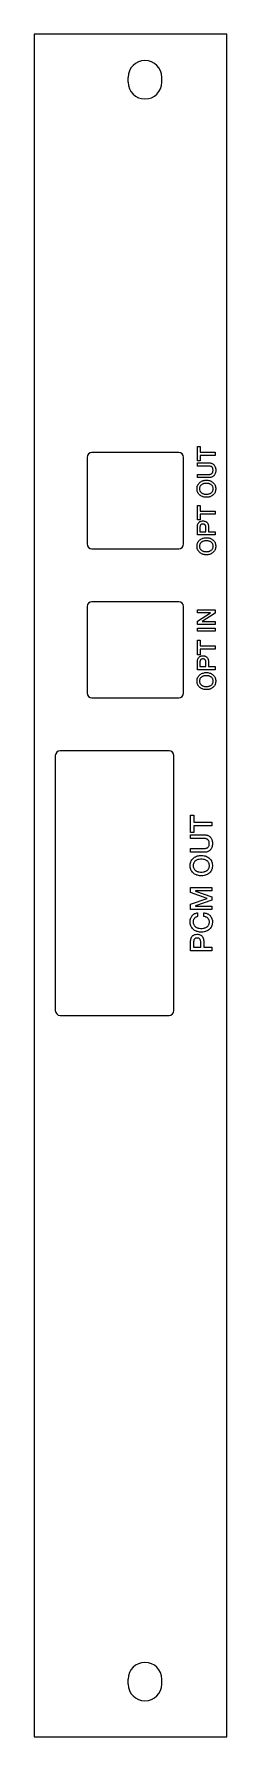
# Model space of a CAD drawing. Header units: millimetres. Extents: x 0 to 20, y 0 to 177.
import ezdxf

# ---------------------------------------------------------------- set-up
doc = ezdxf.new("R2010")
doc.units = ezdxf.units.MM

msp = doc.modelspace()

# ---------------------------------------------------------------- linework, layer by layer
at = {"layer": 'CUTOUTS'}
for p, q in [((5.5, 133), (5.5, 124)), ((15, 133.5), (6, 133.5)), ((15.5, 124), (15.5, 133)), ((6, 123.5), (15, 123.5)), ((5.5, 117.5), (5.5, 108.5)), ((15, 118), (6, 118)), ((15.5, 108.5), (15.5, 117.5)), ((6, 108), (15, 108)), ((2.2, 102), (2.2, 75.5)), ((14, 102.5), (2.7, 102.5)), ((14.5, 75.5), (14.5, 102)), ((2.7, 75), (14, 75))]:
    msp.add_line(p, q, dxfattribs=at)
for centre, start, end in [((6, 133), 90, 180), ((15, 133), 0, 90), ((6, 124), 180, 270), ((15, 124), 270, 360), ((6, 117.5), 90, 180), ((15, 117.5), 0, 90), ((6, 108.5), 180, 270), ((15, 108.5), 270, 360), ((2.7, 102), 90, 180), ((14, 102), 0, 90), ((2.7, 75.5), 180, 270), ((14, 75.5), 270, 360)]:
    msp.add_arc(centre, 0.5, start, end, dxfattribs=at)
at = {"layer": 'HOLES'}
for p, q in [((9.75, 172), (9.75, 172.5)), ((13.25, 172), (13.25, 172.5)), ((9.75, 5.5), (9.75, 6)), ((13.25, 5.5), (13.25, 6))]:
    msp.add_line(p, q, dxfattribs=at)
for centre, start, end in [((11.5, 172.5), 0, 180), ((11.5, 172), 180, 360), ((11.5, 6), 0, 180), ((11.5, 5.5), 180, 360)]:
    msp.add_arc(centre, 1.75, start, end, dxfattribs=at)
at = {"layer": 'OUTLINE'}
for p, q in [((20, 177), (0, 177)), ((0, 177), (0, 0)), ((20, 0), (20, 177)), ((0, 0), (20, 0))]:
    msp.add_line(p, q, dxfattribs=at)
at = {"layer": 'TEXT'}
for points in [[(16.943, 132.624), (16.943, 134.126), (17.225, 134.126), (17.225, 133.536), (18.8, 133.536), (18.8, 133.211), (17.225, 133.211), (17.225, 132.624)], [(16.943, 130.902), (16.943, 131.227), (18.025, 131.227), (18.119, 131.23), (18.215, 131.236), (18.262, 131.243), (18.348, 131.269), (18.388, 131.288), (18.407, 131.3), (18.442, 131.327), (18.473, 131.359), (18.501, 131.397), (18.514, 131.418), (18.526, 131.441), (18.544, 131.494), (18.557, 131.555), (18.563, 131.626), (18.564, 131.664), (18.563, 131.703), (18.557, 131.773), (18.544, 131.835), (18.526, 131.887), (18.514, 131.91), (18.501, 131.931), (18.473, 131.969), (18.442, 132.002), (18.407, 132.029), (18.388, 132.04), (18.348, 132.059), (18.262, 132.085), (18.215, 132.092), (18.119, 132.099), (18.025, 132.101), (16.943, 132.101), (16.943, 132.426), (18.132, 132.426), (18.176, 132.425), (18.26, 132.419), (18.338, 132.405), (18.41, 132.384), (18.444, 132.371), (18.477, 132.357), (18.537, 132.324), (18.593, 132.285), (18.643, 132.241), (18.666, 132.217), (18.688, 132.191), (18.727, 132.136), (18.76, 132.076), (18.788, 132.011), (18.8, 131.976), (18.81, 131.941), (18.827, 131.867), (18.838, 131.789), (18.844, 131.707), (18.844, 131.664), (18.844, 131.622), (18.838, 131.54), (18.827, 131.462), (18.81, 131.388), (18.8, 131.352), (18.788, 131.318), (18.76, 131.253), (18.727, 131.193), (18.688, 131.137), (18.666, 131.112), (18.643, 131.087), (18.593, 131.043), (18.537, 131.004), (18.477, 130.971), (18.444, 130.957), (18.41, 130.944), (18.338, 130.924), (18.26, 130.91), (18.176, 130.903), (18.132, 130.902)], [(16.9, 129.738), (16.901, 129.789), (16.911, 129.888), (16.93, 129.981), (16.959, 130.069), (16.978, 130.111), (16.998, 130.151), (17.044, 130.227), (17.096, 130.297), (17.156, 130.361), (17.188, 130.39), (17.222, 130.418), (17.294, 130.469), (17.371, 130.512), (17.454, 130.55), (17.498, 130.566), (17.542, 130.58), (17.633, 130.603), (17.727, 130.618), (17.823, 130.626), (17.872, 130.627), (17.921, 130.626), (18.019, 130.618), (18.113, 130.603), (18.204, 130.58), (18.249, 130.566), (18.292, 130.55), (18.375, 130.512), (18.452, 130.469), (18.524, 130.418), (18.558, 130.39), (18.591, 130.361), (18.65, 130.297), (18.702, 130.227), (18.747, 130.151), (18.768, 130.111), (18.785, 130.069), (18.814, 129.981), (18.833, 129.888), (18.843, 129.789), (18.844, 129.738), (18.843, 129.686), (18.833, 129.588), (18.814, 129.494), (18.785, 129.406), (18.768, 129.364), (18.747, 129.324), (18.702, 129.248), (18.65, 129.178), (18.591, 129.114), (18.558, 129.085), (18.524, 129.057), (18.452, 129.007), (18.375, 128.963), (18.292, 128.926), (18.249, 128.909), (18.204, 128.895), (18.113, 128.872), (18.019, 128.857), (17.921, 128.849), (17.872, 128.848), (17.823, 128.849), (17.727, 128.857), (17.633, 128.872), (17.542, 128.895), (17.498, 128.909), (17.454, 128.926), (17.371, 128.963), (17.294, 129.007), (17.222, 129.057), (17.188, 129.085), (17.156, 129.114), (17.096, 129.178), (17.044, 129.248), (16.998, 129.324), (16.978, 129.364), (16.959, 129.406), (16.93, 129.494), (16.911, 129.588), (16.901, 129.686)], [(17.164, 129.738), (17.165, 129.701), (17.173, 129.632), (17.188, 129.568), (17.21, 129.509), (17.225, 129.481), (17.24, 129.455), (17.275, 129.406), (17.315, 129.362), (17.36, 129.323), (17.385, 129.306), (17.41, 129.29), (17.463, 129.26), (17.52, 129.235), (17.581, 129.215), (17.612, 129.206), (17.676, 129.192), (17.806, 129.175), (17.872, 129.173), (17.938, 129.175), (18.068, 129.192), (18.132, 129.206), (18.163, 129.215), (18.224, 129.235), (18.281, 129.26), (18.334, 129.29), (18.36, 129.306), (18.384, 129.323), (18.429, 129.362), (18.469, 129.406), (18.504, 129.455), (18.519, 129.481), (18.533, 129.509), (18.556, 129.568), (18.571, 129.632), (18.578, 129.701), (18.579, 129.738), (18.578, 129.774), (18.571, 129.843), (18.556, 129.907), (18.533, 129.966), (18.519, 129.994), (18.504, 130.02), (18.469, 130.069), (18.429, 130.113), (18.384, 130.152), (18.36, 130.169), (18.334, 130.186), (18.281, 130.215), (18.224, 130.24), (18.163, 130.261), (18.132, 130.27), (18.068, 130.284), (17.938, 130.3), (17.872, 130.302), (17.806, 130.3), (17.676, 130.284), (17.612, 130.27), (17.581, 130.261), (17.52, 130.24), (17.463, 130.215), (17.41, 130.186), (17.385, 130.169), (17.36, 130.152), (17.315, 130.113), (17.275, 130.069), (17.24, 130.02), (17.225, 129.994), (17.21, 129.966), (17.188, 129.907), (17.173, 129.843), (17.165, 129.774)], [(16.943, 126.506), (16.943, 128.009), (17.225, 128.009), (17.225, 127.419), (18.8, 127.419), (18.8, 127.094), (17.225, 127.094), (17.225, 126.506)], [(16.943, 124.948), (16.943, 125.767), (16.944, 125.816), (16.951, 125.905), (16.966, 125.986), (16.987, 126.058), (17.001, 126.09), (17.015, 126.12), (17.048, 126.175), (17.083, 126.223), (17.123, 126.264), (17.144, 126.282), (17.165, 126.298), (17.21, 126.327), (17.257, 126.35), (17.306, 126.368), (17.331, 126.375), (17.381, 126.386), (17.474, 126.398), (17.518, 126.399), (17.562, 126.398), (17.655, 126.386), (17.704, 126.375), (17.729, 126.368), (17.777, 126.35), (17.824, 126.327), (17.868, 126.298), (17.89, 126.282), (17.911, 126.264), (17.95, 126.223), (17.986, 126.175), (18.017, 126.12), (18.032, 126.09), (18.045, 126.058), (18.066, 125.986), (18.08, 125.905), (18.087, 125.816), (18.087, 125.767), (18.087, 125.273), (18.8, 125.273), (18.8, 124.948)], [(17.823, 125.273), (17.823, 125.749), (17.822, 125.777), (17.814, 125.833), (17.807, 125.861), (17.798, 125.889), (17.773, 125.942), (17.756, 125.966), (17.737, 125.989), (17.69, 126.028), (17.663, 126.044), (17.631, 126.058), (17.558, 126.073), (17.515, 126.074), (17.472, 126.073), (17.397, 126.06), (17.365, 126.048), (17.336, 126.034), (17.289, 125.999), (17.27, 125.978), (17.254, 125.955), (17.23, 125.904), (17.222, 125.877), (17.216, 125.848), (17.21, 125.786), (17.209, 125.754), (17.209, 125.273)], [(16.9, 123.763), (16.901, 123.814), (16.911, 123.913), (16.93, 124.006), (16.959, 124.094), (16.978, 124.136), (16.998, 124.176), (17.044, 124.253), (17.096, 124.323), (17.156, 124.386), (17.188, 124.415), (17.222, 124.443), (17.294, 124.494), (17.371, 124.538), (17.454, 124.575), (17.498, 124.591), (17.542, 124.605), (17.633, 124.628), (17.727, 124.644), (17.823, 124.651), (17.872, 124.652), (17.921, 124.651), (18.019, 124.644), (18.113, 124.628), (18.204, 124.605), (18.249, 124.591), (18.292, 124.575), (18.375, 124.538), (18.452, 124.494), (18.524, 124.443), (18.558, 124.415), (18.591, 124.386), (18.65, 124.323), (18.702, 124.253), (18.747, 124.176), (18.768, 124.136), (18.785, 124.094), (18.814, 124.006), (18.833, 123.913), (18.843, 123.814), (18.844, 123.763), (18.843, 123.712), (18.833, 123.613), (18.814, 123.52), (18.785, 123.432), (18.768, 123.39), (18.747, 123.349), (18.702, 123.273), (18.65, 123.203), (18.591, 123.14), (18.558, 123.11), (18.524, 123.082), (18.452, 123.032), (18.375, 122.988), (18.292, 122.951), (18.249, 122.935), (18.204, 122.92), (18.113, 122.897), (18.019, 122.882), (17.921, 122.875), (17.872, 122.874), (17.823, 122.875), (17.727, 122.882), (17.633, 122.897), (17.542, 122.92), (17.498, 122.935), (17.454, 122.951), (17.371, 122.988), (17.294, 123.032), (17.222, 123.082), (17.188, 123.11), (17.156, 123.14), (17.096, 123.203), (17.044, 123.273), (16.998, 123.349), (16.978, 123.39), (16.959, 123.432), (16.93, 123.52), (16.911, 123.613), (16.901, 123.712)], [(17.164, 123.763), (17.165, 123.726), (17.173, 123.657), (17.188, 123.593), (17.21, 123.534), (17.225, 123.507), (17.24, 123.48), (17.275, 123.431), (17.315, 123.388), (17.36, 123.349), (17.385, 123.331), (17.41, 123.315), (17.463, 123.285), (17.52, 123.26), (17.581, 123.24), (17.612, 123.231), (17.676, 123.217), (17.806, 123.201), (17.872, 123.199), (17.938, 123.201), (18.068, 123.217), (18.132, 123.231), (18.163, 123.24), (18.224, 123.26), (18.281, 123.285), (18.334, 123.315), (18.36, 123.331), (18.384, 123.349), (18.429, 123.388), (18.469, 123.431), (18.504, 123.48), (18.519, 123.507), (18.533, 123.534), (18.556, 123.593), (18.571, 123.657), (18.578, 123.726), (18.579, 123.763), (18.578, 123.799), (18.571, 123.868), (18.556, 123.932), (18.533, 123.991), (18.519, 124.019), (18.504, 124.045), (18.469, 124.094), (18.429, 124.138), (18.384, 124.177), (18.36, 124.194), (18.334, 124.211), (18.281, 124.24), (18.224, 124.265), (18.163, 124.286), (18.132, 124.295), (18.068, 124.309), (17.938, 124.325), (17.872, 124.327), (17.806, 124.325), (17.676, 124.309), (17.612, 124.295), (17.581, 124.286), (17.52, 124.265), (17.463, 124.24), (17.41, 124.211), (17.385, 124.194), (17.36, 124.177), (17.315, 124.138), (17.275, 124.094), (17.24, 124.045), (17.225, 124.019), (17.21, 123.991), (17.188, 123.932), (17.173, 123.868), (17.165, 123.799)], [(16.943, 115.639), (16.943, 115.982), (18.311, 116.83), (18.311, 116.835), (16.943, 116.835), (16.943, 117.144), (18.8, 117.144), (18.8, 116.801), (17.435, 115.956), (17.435, 115.948), (18.8, 115.948), (18.8, 115.639)], [(16.943, 114.929), (16.943, 115.254), (18.8, 115.254), (18.8, 114.929)], [(16.943, 112.488), (16.943, 113.99), (17.225, 113.99), (17.225, 113.401), (18.8, 113.401), (18.8, 113.076), (17.225, 113.076), (17.225, 112.488)], [(16.943, 110.93), (16.943, 111.749), (16.944, 111.798), (16.951, 111.887), (16.966, 111.968), (16.987, 112.04), (17.001, 112.072), (17.015, 112.102), (17.048, 112.157), (17.083, 112.205), (17.123, 112.246), (17.144, 112.264), (17.165, 112.28), (17.21, 112.309), (17.257, 112.332), (17.306, 112.35), (17.331, 112.357), (17.381, 112.367), (17.474, 112.38), (17.518, 112.381), (17.562, 112.38), (17.655, 112.367), (17.704, 112.357), (17.729, 112.35), (17.777, 112.332), (17.824, 112.309), (17.868, 112.28), (17.89, 112.264), (17.911, 112.246), (17.95, 112.205), (17.986, 112.157), (18.017, 112.102), (18.032, 112.072), (18.045, 112.04), (18.066, 111.968), (18.08, 111.887), (18.087, 111.798), (18.087, 111.749), (18.087, 111.255), (18.8, 111.255), (18.8, 110.93)], [(17.823, 111.255), (17.823, 111.731), (17.822, 111.759), (17.814, 111.815), (17.807, 111.843), (17.798, 111.871), (17.773, 111.924), (17.756, 111.948), (17.737, 111.971), (17.69, 112.01), (17.663, 112.026), (17.631, 112.039), (17.558, 112.055), (17.515, 112.056), (17.472, 112.055), (17.397, 112.042), (17.365, 112.03), (17.336, 112.016), (17.289, 111.981), (17.27, 111.96), (17.254, 111.937), (17.23, 111.886), (17.222, 111.859), (17.216, 111.829), (17.21, 111.768), (17.209, 111.736), (17.209, 111.255)], [(16.9, 109.745), (16.901, 109.796), (16.911, 109.895), (16.93, 109.988), (16.959, 110.076), (16.978, 110.118), (16.998, 110.158), (17.044, 110.235), (17.096, 110.304), (17.156, 110.368), (17.188, 110.397), (17.222, 110.425), (17.294, 110.476), (17.371, 110.52), (17.454, 110.557), (17.498, 110.573), (17.542, 110.587), (17.633, 110.61), (17.727, 110.625), (17.823, 110.633), (17.872, 110.634), (17.921, 110.633), (18.019, 110.625), (18.113, 110.61), (18.204, 110.587), (18.249, 110.573), (18.292, 110.557), (18.375, 110.52), (18.452, 110.476), (18.524, 110.425), (18.558, 110.397), (18.591, 110.368), (18.65, 110.304), (18.702, 110.235), (18.747, 110.158), (18.768, 110.118), (18.785, 110.076), (18.814, 109.988), (18.833, 109.895), (18.843, 109.796), (18.844, 109.745), (18.843, 109.694), (18.833, 109.595), (18.814, 109.502), (18.785, 109.414), (18.768, 109.371), (18.747, 109.331), (18.702, 109.255), (18.65, 109.185), (18.591, 109.121), (18.558, 109.092), (18.524, 109.064), (18.452, 109.014), (18.375, 108.97), (18.292, 108.933), (18.249, 108.916), (18.204, 108.902), (18.113, 108.879), (18.019, 108.864), (17.921, 108.857), (17.872, 108.856), (17.823, 108.857), (17.727, 108.864), (17.633, 108.879), (17.542, 108.902), (17.498, 108.916), (17.454, 108.933), (17.371, 108.97), (17.294, 109.014), (17.222, 109.064), (17.188, 109.092), (17.156, 109.121), (17.096, 109.185), (17.044, 109.255), (16.998, 109.331), (16.978, 109.371), (16.959, 109.414), (16.93, 109.502), (16.911, 109.595), (16.901, 109.694)], [(17.164, 109.745), (17.165, 109.708), (17.173, 109.639), (17.188, 109.575), (17.21, 109.516), (17.225, 109.488), (17.24, 109.462), (17.275, 109.413), (17.315, 109.369), (17.36, 109.331), (17.385, 109.313), (17.41, 109.297), (17.463, 109.267), (17.52, 109.242), (17.581, 109.222), (17.612, 109.213), (17.676, 109.199), (17.806, 109.183), (17.872, 109.181), (17.938, 109.183), (18.068, 109.199), (18.132, 109.213), (18.163, 109.222), (18.224, 109.242), (18.281, 109.267), (18.334, 109.297), (18.36, 109.313), (18.384, 109.331), (18.429, 109.369), (18.469, 109.413), (18.504, 109.462), (18.519, 109.488), (18.533, 109.516), (18.556, 109.575), (18.571, 109.639), (18.578, 109.708), (18.579, 109.745), (18.578, 109.781), (18.571, 109.85), (18.556, 109.914), (18.533, 109.973), (18.519, 110.001), (18.504, 110.027), (18.469, 110.076), (18.429, 110.12), (18.384, 110.159), (18.36, 110.176), (18.334, 110.193), (18.281, 110.222), (18.224, 110.247), (18.163, 110.268), (18.132, 110.277), (18.068, 110.291), (17.938, 110.307), (17.872, 110.309), (17.806, 110.307), (17.676, 110.291), (17.612, 110.277), (17.581, 110.268), (17.52, 110.247), (17.463, 110.222), (17.41, 110.193), (17.385, 110.176), (17.36, 110.159), (17.315, 110.12), (17.275, 110.076), (17.24, 110.027), (17.225, 110.001), (17.21, 109.973), (17.188, 109.914), (17.173, 109.85), (17.165, 109.781)], [(16.236, 94.008), (16.236, 95.799), (16.572, 95.799), (16.572, 95.096), (18.45, 95.096), (18.45, 94.709), (16.572, 94.709), (16.572, 94.008)], [(16.236, 91.955), (16.236, 92.343), (17.526, 92.343), (17.582, 92.344), (17.695, 92.349), (17.752, 92.354), (17.781, 92.357), (17.835, 92.368), (17.887, 92.383), (17.936, 92.404), (17.959, 92.416), (17.981, 92.429), (18.023, 92.462), (18.06, 92.5), (18.094, 92.546), (18.109, 92.571), (18.123, 92.598), (18.145, 92.661), (18.16, 92.734), (18.167, 92.818), (18.168, 92.864), (18.167, 92.91), (18.16, 92.994), (18.145, 93.067), (18.123, 93.129), (18.109, 93.157), (18.094, 93.182), (18.06, 93.227), (18.023, 93.266), (17.981, 93.298), (17.959, 93.312), (17.936, 93.324), (17.887, 93.345), (17.835, 93.36), (17.781, 93.37), (17.752, 93.374), (17.695, 93.379), (17.582, 93.384), (17.526, 93.385), (16.236, 93.385), (16.236, 93.772), (17.653, 93.772), (17.706, 93.771), (17.806, 93.763), (17.899, 93.747), (17.985, 93.722), (18.026, 93.707), (18.064, 93.69), (18.137, 93.651), (18.203, 93.604), (18.263, 93.552), (18.291, 93.522), (18.316, 93.492), (18.363, 93.426), (18.403, 93.355), (18.436, 93.277), (18.45, 93.236), (18.462, 93.193), (18.482, 93.105), (18.495, 93.012), (18.502, 92.914), (18.503, 92.864), (18.502, 92.813), (18.495, 92.716), (18.482, 92.623), (18.462, 92.534), (18.45, 92.492), (18.436, 92.451), (18.403, 92.373), (18.363, 92.301), (18.316, 92.236), (18.291, 92.205), (18.263, 92.176), (18.203, 92.123), (18.137, 92.077), (18.064, 92.038), (18.026, 92.02), (17.985, 92.005), (17.899, 91.981), (17.806, 91.965), (17.706, 91.957), (17.653, 91.955)], [(16.184, 90.567), (16.186, 90.628), (16.197, 90.746), (16.22, 90.857), (16.255, 90.961), (16.277, 91.011), (16.301, 91.06), (16.356, 91.151), (16.419, 91.234), (16.49, 91.31), (16.528, 91.345), (16.568, 91.378), (16.654, 91.438), (16.746, 91.49), (16.845, 91.535), (16.897, 91.554), (16.95, 91.571), (17.059, 91.599), (17.17, 91.617), (17.285, 91.626), (17.343, 91.627), (17.402, 91.626), (17.518, 91.617), (17.631, 91.599), (17.74, 91.571), (17.793, 91.554), (17.845, 91.535), (17.943, 91.49), (18.036, 91.438), (18.121, 91.378), (18.162, 91.345), (18.2, 91.31), (18.271, 91.234), (18.333, 91.151), (18.387, 91.06), (18.411, 91.011), (18.433, 90.961), (18.467, 90.857), (18.49, 90.746), (18.501, 90.628), (18.503, 90.567), (18.501, 90.506), (18.49, 90.388), (18.467, 90.277), (18.433, 90.172), (18.411, 90.122), (18.387, 90.073), (18.333, 89.983), (18.271, 89.899), (18.2, 89.823), (18.162, 89.788), (18.121, 89.755), (18.036, 89.695), (17.943, 89.643), (17.845, 89.598), (17.793, 89.579), (17.74, 89.562), (17.631, 89.535), (17.518, 89.517), (17.402, 89.508), (17.343, 89.506), (17.285, 89.508), (17.17, 89.517), (17.059, 89.535), (16.95, 89.562), (16.897, 89.579), (16.845, 89.598), (16.746, 89.643), (16.654, 89.695), (16.568, 89.755), (16.528, 89.788), (16.49, 89.823), (16.419, 89.899), (16.356, 89.983), (16.301, 90.073), (16.277, 90.122), (16.255, 90.172), (16.22, 90.277), (16.197, 90.388), (16.186, 90.506)], [(16.5, 90.567), (16.501, 90.523), (16.51, 90.441), (16.528, 90.365), (16.555, 90.294), (16.572, 90.261), (16.59, 90.23), (16.632, 90.172), (16.68, 90.119), (16.733, 90.073), (16.762, 90.052), (16.793, 90.032), (16.856, 89.997), (16.924, 89.968), (16.996, 89.943), (17.034, 89.933), (17.11, 89.916), (17.265, 89.896), (17.343, 89.894), (17.422, 89.896), (17.577, 89.916), (17.654, 89.933), (17.691, 89.943), (17.763, 89.968), (17.831, 89.997), (17.895, 90.032), (17.925, 90.052), (17.954, 90.073), (18.008, 90.119), (18.055, 90.172), (18.097, 90.23), (18.115, 90.261), (18.132, 90.294), (18.159, 90.365), (18.176, 90.441), (18.185, 90.523), (18.186, 90.567), (18.185, 90.61), (18.176, 90.693), (18.159, 90.769), (18.132, 90.839), (18.115, 90.872), (18.097, 90.903), (18.055, 90.962), (18.008, 91.014), (17.954, 91.06), (17.925, 91.081), (17.895, 91.101), (17.831, 91.136), (17.763, 91.166), (17.691, 91.19), (17.654, 91.201), (17.577, 91.218), (17.422, 91.237), (17.343, 91.24), (17.265, 91.237), (17.11, 91.218), (17.034, 91.201), (16.996, 91.19), (16.924, 91.166), (16.856, 91.136), (16.793, 91.101), (16.762, 91.081), (16.733, 91.06), (16.68, 91.014), (16.632, 90.962), (16.59, 90.903), (16.572, 90.872), (16.555, 90.839), (16.528, 90.769), (16.51, 90.693), (16.501, 90.61)], [(16.236, 86.001), (16.236, 86.546), (17.97, 87.157), (17.97, 87.163), (16.236, 87.758), (16.236, 88.298), (18.45, 88.298), (18.45, 87.929), (16.742, 87.929), (16.742, 87.923), (18.45, 87.309), (18.45, 86.989), (16.742, 86.376), (16.742, 86.369), (18.45, 86.369), (18.45, 86.001)], [(16.94, 85.263), (16.893, 85.249), (16.805, 85.215), (16.764, 85.194), (16.725, 85.171), (16.655, 85.115), (16.624, 85.083), (16.597, 85.047), (16.551, 84.967), (16.533, 84.923), (16.518, 84.876), (16.502, 84.77), (16.5, 84.711), (16.501, 84.667), (16.51, 84.585), (16.528, 84.509), (16.555, 84.438), (16.572, 84.405), (16.59, 84.374), (16.632, 84.316), (16.68, 84.263), (16.733, 84.217), (16.762, 84.196), (16.793, 84.177), (16.856, 84.142), (16.924, 84.112), (16.996, 84.087), (17.034, 84.077), (17.11, 84.06), (17.265, 84.041), (17.343, 84.038), (17.422, 84.041), (17.577, 84.06), (17.654, 84.077), (17.691, 84.087), (17.763, 84.112), (17.831, 84.142), (17.895, 84.177), (17.925, 84.196), (17.954, 84.217), (18.008, 84.263), (18.055, 84.316), (18.097, 84.374), (18.115, 84.405), (18.132, 84.438), (18.159, 84.509), (18.176, 84.585), (18.185, 84.667), (18.186, 84.711), (18.186, 84.743), (18.18, 84.804), (18.169, 84.861), (18.152, 84.915), (18.141, 84.94), (18.13, 84.964), (18.103, 85.011), (18.072, 85.053), (18.037, 85.092), (18.017, 85.111), (17.997, 85.128), (17.955, 85.16), (17.884, 85.2), (17.833, 85.222), (17.78, 85.241), (17.666, 85.267), (17.607, 85.275), (17.607, 85.653), (17.656, 85.649), (17.751, 85.636), (17.842, 85.614), (17.928, 85.585), (17.97, 85.568), (18.01, 85.549), (18.086, 85.506), (18.157, 85.457), (18.223, 85.401), (18.253, 85.371), (18.282, 85.339), (18.335, 85.272), (18.381, 85.199), (18.421, 85.121), (18.438, 85.08), (18.453, 85.037), (18.477, 84.949), (18.494, 84.857), (18.502, 84.761), (18.503, 84.711), (18.501, 84.65), (18.49, 84.532), (18.467, 84.421), (18.433, 84.316), (18.411, 84.266), (18.387, 84.218), (18.333, 84.127), (18.271, 84.043), (18.2, 83.968), (18.162, 83.933), (18.121, 83.899), (18.036, 83.839), (17.943, 83.787), (17.845, 83.743), (17.793, 83.723), (17.74, 83.706), (17.631, 83.679), (17.518, 83.661), (17.402, 83.652), (17.343, 83.651), (17.285, 83.652), (17.17, 83.661), (17.059, 83.679), (16.95, 83.706), (16.897, 83.723), (16.845, 83.743), (16.746, 83.787), (16.654, 83.839), (16.568, 83.899), (16.528, 83.933), (16.49, 83.968), (16.419, 84.043), (16.356, 84.127), (16.301, 84.218), (16.277, 84.266), (16.255, 84.316), (16.22, 84.421), (16.197, 84.532), (16.186, 84.65), (16.184, 84.711), (16.185, 84.757), (16.191, 84.847), (16.204, 84.935), (16.223, 85.02), (16.235, 85.061), (16.249, 85.102), (16.28, 85.179), (16.317, 85.251), (16.36, 85.319), (16.384, 85.351), (16.409, 85.381), (16.463, 85.438), (16.522, 85.489), (16.587, 85.534), (16.621, 85.554), (16.657, 85.573), (16.731, 85.604), (16.811, 85.628), (16.896, 85.645), (16.94, 85.65)], [(16.236, 81.701), (16.236, 82.677), (16.237, 82.735), (16.246, 82.842), (16.263, 82.938), (16.289, 83.023), (16.305, 83.062), (16.322, 83.098), (16.361, 83.164), (16.403, 83.221), (16.45, 83.27), (16.475, 83.291), (16.501, 83.31), (16.555, 83.344), (16.61, 83.372), (16.669, 83.393), (16.698, 83.401), (16.758, 83.414), (16.87, 83.429), (16.922, 83.431), (16.974, 83.429), (17.085, 83.414), (17.144, 83.401), (17.173, 83.393), (17.231, 83.372), (17.286, 83.344), (17.339, 83.31), (17.365, 83.291), (17.39, 83.27), (17.437, 83.221), (17.479, 83.164), (17.517, 83.098), (17.534, 83.062), (17.55, 83.023), (17.574, 82.938), (17.591, 82.842), (17.599, 82.735), (17.6, 82.677), (17.6, 82.088), (18.45, 82.088), (18.45, 81.701)], [(17.285, 82.088), (17.285, 82.656), (17.283, 82.688), (17.274, 82.755), (17.266, 82.789), (17.255, 82.822), (17.225, 82.885), (17.206, 82.914), (17.183, 82.942), (17.127, 82.988), (17.094, 83.007), (17.076, 83.016), (17.036, 83.029), (16.969, 83.041), (16.918, 83.043), (16.866, 83.041), (16.797, 83.031), (16.757, 83.02), (16.739, 83.012), (16.705, 82.995), (16.649, 82.954), (16.626, 82.928), (16.606, 82.901), (16.578, 82.841), (16.568, 82.807), (16.561, 82.773), (16.554, 82.7), (16.553, 82.662), (16.553, 82.088)]]:
    msp.add_lwpolyline(points, close=True, dxfattribs=at)

doc.saveas('drawing.dxf')
